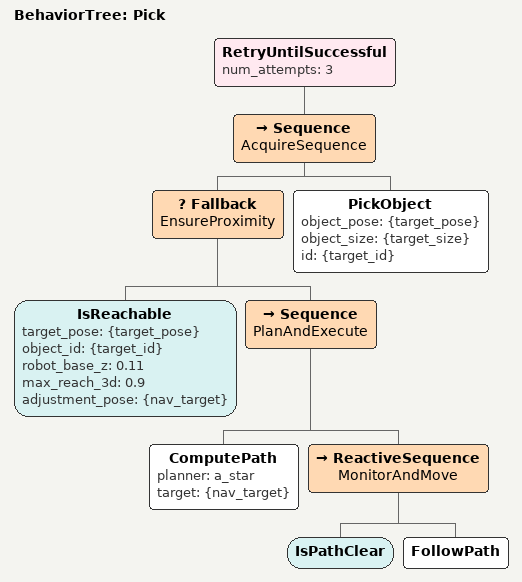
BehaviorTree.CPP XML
<root BTCPP_format="4">

  <BehaviorTree ID="Pick">
    <RetryUntilSuccessful num_attempts="3">
      <Sequence name="AcquireSequence">

        <Fallback name="EnsureProximity">

             <IsReachable target_pose="{target_pose}"
                          object_id="{target_id}"
                          robot_base_z="0.11"
                          max_reach_3d="0.9"
                          adjustment_pose="{nav_target}"/>

             <Sequence name="PlanAndExecute">
                <ComputePath planner="a_star" target="{nav_target}"/>

                <ReactiveSequence name="MonitorAndMove">
                    <IsPathClear/>
                    <FollowPath/>
                </ReactiveSequence>
              </Sequence>

        </Fallback>

        <PickObject object_pose="{target_pose}"
                    object_size="{target_size}"
                    id="{target_id}"/>

      </Sequence>
    </RetryUntilSuccessful>
  </BehaviorTree>

</root>
